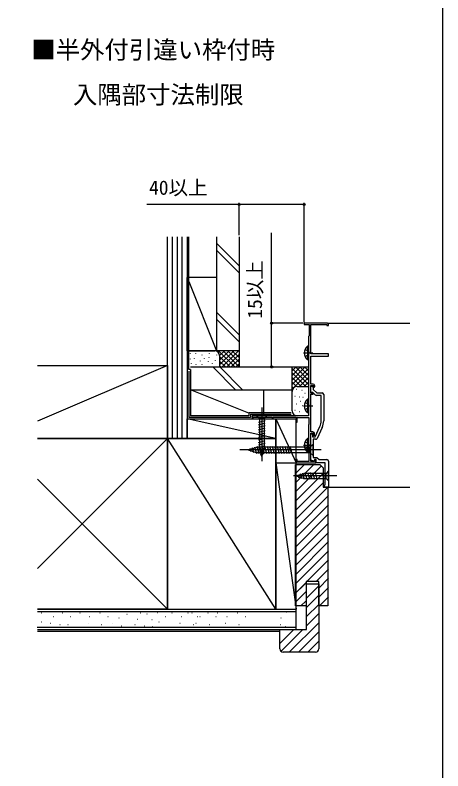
# Model space of a CAD drawing. Units: millimetres, scale not verified. Extents: x -525 to 525, y -786 to 782.
# Drawn here: x 261.9 to 525, y -473.7 to -8.7 of the extents above; entities that cross this region are included whole.
import ezdxf
from ezdxf.enums import TextEntityAlignment as Align

# ---------------------------------------------------------------- set-up
doc = ezdxf.new("R2010")
doc.units = ezdxf.units.MM
doc.header["$LTSCALE"] = 4
for name, color, linetype in [('0-1_TABLE1', 7, 'Continuous'), ('0-3_YKK_11', 7, 'Continuous'), ('0-5_YKK_12', 2, 'Continuous'), ('0-6_YKK_13', 4, 'Continuous'), ('0-7_YKK_D', 6, 'Continuous'), ('0-8_YKK_ZWAK', 7, 'Continuous'), ('0-9_YSS_K', 3, 'Continuous')]:
    doc.layers.add(name, color=color, linetype=linetype)
doc.styles.add('ＭＳ ゴシック', font='')
doc.styles.get('ＭＳ ゴシック').set_extended_font_data('MS Gothic')

msp = doc.modelspace()

# ---------------------------------------------------------------- linework, layer by layer
at = {"layer": '0-3_YKK_11'}
for p, q in [((451.684, -242.198), (451.684, -258.26)), ((450.747, -262.486), (447.653, -269.121))]:
    msp.add_line(p, q, dxfattribs=at)
for points in [[(453.984, -198.198), (439.684, -198.198), (439.684, -199.098), (442.684, -199.098), (442.684, -205.998), (442.484, -206.198), (442.284, -206.398)], [(445.184, -235.798), (443.684, -235.798), (443.684, -218.498), (454.684, -218.498), (454.684, -217.198), (443.684, -217.198), (443.684, -199.098), (453.684, -199.098), (453.684, -199.598), (454.684, -199.598), (454.684, -198.898)], [(442.284, -206.398), (442.284, -255.198), (407.684, -255.198), (407.684, -257.198), (408.384, -257.198), (408.384, -256.098), (419.984, -256.098), (419.984, -257.198), (420.684, -257.198), (420.684, -256.098), (434.684, -256.098), (434.684, -259.198), (435.384, -259.198), (435.384, -256.298), (442.484, -256.298), (442.484, -260.552), (442.384, -260.725), (442.284, -260.898), (442.284, -277.698), (442.384, -277.872), (442.484, -278.045), (442.484, -283.398), (435.384, -283.398), (435.384, -282.198), (434.684, -282.198), (434.684, -284.198), (446.784, -284.198), (446.784, -282.398), (446.084, -282.398), (446.084, -283.298), (443.684, -283.298), (443.684, -265.998), (445.284, -265.998), (445.284, -266.898), (445.784, -267.398), (446.084, -267.098), (446.084, -266.198)], [(445.084, -265.198), (443.684, -265.198), (443.684, -241.998), (445.184, -241.998), (445.184, -241.298), (443.684, -241.298), (443.684, -236.598), (445.384, -236.598), (445.384, -237.198), (445.884, -237.698), (446.184, -237.398), (446.184, -236.798)], [(446.47, -242.405), (445.063, -240.998), (443.684, -240.998), (443.684, -236.998), (444.384, -236.998)], [(445.184, -237.798), (445.184, -238.998), (447.384, -241.198), (450.684, -241.198)], [(450.184, -258.26), (450.184, -242.698), (447.177, -242.698)], [(454.684, -283.198), (454.684, -299.198), (452.184, -299.198), (452.184, -297.698), (452.684, -297.698), (452.684, -284.198), (447.084, -284.198), (447.084, -282.198), (446.084, -282.198), (445.726, -283.183), (443.684, -282.44), (443.684, -268.657), (443.804, -268.473), (443.804, -267.923), (443.684, -267.74), (443.684, -266.398), (444.884, -266.398), (444.884, -268.198), (446.428, -268.198), (449.388, -261.852)], [(446.747, -269.698), (445.184, -269.698), (445.184, -280.798), (447.484, -280.798), (448.884, -282.198), (453.684, -282.198)]]:
    msp.add_lwpolyline(points, dxfattribs=at)
for centre, radius, start, end in [((453.984, -198.898), 0.7, 0.00001, 89.99999), ((444.384, -237.798), 0.8, 0, 89.99998), ((445.184, -236.798), 1, 0.00001, 89.99999), ((450.684, -242.198), 1, 0, 89.99998), ((447.177, -241.698), 1, 225.00001, 270), ((441.684, -258.26), 8.5, 335, 0), ((441.684, -258.26), 10, 335, 0), ((445.084, -266.198), 1, 0.00001, 89.99999), ((446.747, -268.698), 1, 270, 335), ((453.684, -283.198), 1, 0, 89.99998)]:
    msp.add_arc(centre, radius, start, end, dxfattribs=at)
at = {"layer": '0-5_YKK_12'}
for p, q in [((453.987, -198.198), (504.685, -198.199)), ((454.384, -299.198), (504.685, -299.199))]:
    msp.add_line(p, q, dxfattribs=at)
at = {"layer": '0-6_YKK_13'}
for p, q in [((441.775, -212.347), (441.775, -220.847)), ((442.284, -212.347), (441.775, -212.347)), ((442.284, -212.347), (442.284, -220.847)), ((367.684, -218.199), (367.684, -225.399)), ((368.684, -215.199), (384.684, -215.199)), ((369.833, -217.003), (369.833, -216.803)), ((373.001, -217.003), (373.001, -216.803)), ((376.843, -218.005), (376.843, -217.805)), ((381.517, -217.003), (381.517, -216.803)), ((385.684, -215.199), (385.684, -215.371)), ((385.856, -218.005), (385.856, -217.805)), ((387.885, -215.199), (386.903, -216.181)), ((396.998, -225.199), (386.998, -215.199)), ((390.713, -215.199), (387.684, -218.229)), ((396.37, -215.199), (387.684, -223.886)), ((393.542, -215.199), (387.684, -221.057)), ((387.684, -218.199), (387.684, -225.199)), ((399.199, -215.199), (389.199, -225.199)), ((399.684, -225.057), (389.826, -215.199)), ((399.684, -217.543), (392.027, -225.199)), ((399.684, -222.229), (392.654, -215.199)), ((399.684, -219.4), (395.483, -215.199)), ((399.684, -215.199), (399.684, -225.199)), ((439.327, -216.597), (445.004, -216.597)), ((440.188, -214.522), (442.095, -215.452)), ((440.188, -218.672), (442.095, -217.742)), ((442.095, -215.452), (442.703, -216.597)), ((442.095, -217.742), (442.703, -216.597)), ((442.284, -214.597), (442.284, -218.597)), ((369.663, -220.341), (369.663, -220.141)), ((370.331, -223.012), (370.331, -222.812)), ((372.17, -220.007), (372.17, -219.807)), ((375.842, -221.676), (375.842, -221.476)), ((378.39, -220.276), (378.39, -220.076)), ((380.849, -222.01), (380.849, -221.81)), ((381.183, -219.674), (381.183, -219.474)), ((383.358, -223.199), (383.358, -222.999)), ((385.188, -221.343), (385.188, -221.143)), ((394.169, -225.199), (387.684, -218.714)), ((391.341, -225.199), (387.684, -221.543)), ((399.684, -220.371), (394.855, -225.199)), ((442.284, -220.847), (441.775, -220.847)), ((373.335, -223.679), (373.335, -223.479)), ((376.929, -223.983), (376.929, -223.783)), ((388.512, -225.199), (387.684, -224.371)), ((399.684, -223.199), (397.684, -225.199)), ((440.313, -225.199), (432.284, -233.229)), ((432.284, -225.199), (442.284, -225.199)), ((437.485, -225.199), (432.284, -230.4)), ((434.656, -225.199), (432.284, -227.572)), ((442.284, -226.057), (432.284, -236.057)), ((442.284, -236.057), (432.284, -226.057)), ((432.284, -240.199), (432.284, -227.199)), ((442.284, -233.229), (434.254, -225.199)), ((442.284, -230.4), (437.083, -225.199)), ((442.284, -227.572), (439.911, -225.199)), ((440.598, -237.199), (432.284, -228.886)), ((442.284, -228.886), (432.284, -238.886)), ((437.769, -237.199), (432.284, -231.714)), ((442.284, -231.714), (436.799, -237.199)), ((434.958, -237.217), (432.284, -234.543)), ((442.284, -234.543), (439.609, -237.217)), ((433.079, -238.166), (432.284, -237.371)), ((432.284, -252.199), (432.284, -240.199)), ((435.089, -239.027), (434.889, -239.027)), ((435.284, -237.199), (442.284, -237.199)), ((438.427, -239.695), (438.227, -239.695)), ((440.283, -241.526), (440.083, -241.526)), ((434.088, -243.367), (433.888, -243.367)), ((436.758, -243.701), (436.558, -243.701)), ((439.095, -244.034), (438.895, -244.034)), ((441.775, -244.948), (441.775, -253.448)), ((442.284, -244.948), (441.775, -244.948)), ((442.284, -244.948), (442.284, -253.448)), ((413.682, -250.196), (413.682, -283.109)), ((413.682, -250.198), (413.682, -283.111)), ((435.089, -248.04), (434.889, -248.04)), ((437.361, -246.494), (437.161, -246.494)), ((438.761, -249.042), (438.561, -249.042)), ((439.327, -249.198), (445.004, -249.198)), ((442.284, -247.198), (442.284, -251.198)), ((416.782, -255.196), (410.582, -255.196)), ((410.582, -255.196), (412.132, -256.746)), ((416.782, -255.198), (410.582, -255.198)), ((410.582, -255.198), (412.132, -256.748)), ((416.782, -255.196), (415.232, -256.746)), ((416.782, -255.198), (415.232, -256.748)), ((434.088, -251.882), (433.888, -251.882)), ((441.984, -255.199), (435.284, -255.199)), ((437.092, -252.713), (436.892, -252.713)), ((442.284, -253.448), (441.775, -253.448)), ((411.582, -259.173), (415.782, -258.047)), ((411.582, -259.175), (415.782, -258.049)), ((411.582, -260.726), (415.782, -259.6)), ((411.582, -260.728), (415.782, -259.602)), ((412.132, -256.746), (412.132, -275.28)), ((415.232, -256.746), (412.132, -256.746)), ((412.132, -256.748), (412.132, -275.282)), ((415.232, -256.748), (412.132, -256.748)), ((415.232, -275.28), (415.232, -256.746)), ((415.232, -275.282), (415.232, -256.748)), ((411.582, -262.279), (415.782, -261.153)), ((411.582, -262.281), (415.782, -261.155)), ((411.582, -263.831), (415.782, -262.706)), ((411.582, -263.834), (415.782, -262.708)), ((411.582, -265.384), (415.782, -264.259)), ((411.582, -265.386), (415.782, -264.261)), ((411.582, -266.937), (415.782, -265.812)), ((411.582, -266.939), (415.782, -265.814)), ((411.582, -268.49), (415.782, -267.365)), ((411.582, -268.492), (415.782, -267.367)), ((411.582, -270.043), (415.782, -268.918)), ((411.582, -270.045), (415.782, -268.92)), ((441.775, -269.148), (441.775, -277.648)), ((442.284, -269.148), (441.775, -269.148)), ((442.284, -269.148), (442.284, -277.648)), ((410.626, -273.905), (411.857, -278.497)), ((411.582, -271.596), (415.782, -270.471)), ((411.582, -271.598), (415.782, -270.473)), ((411.582, -273.149), (415.782, -272.024)), ((411.582, -273.151), (415.782, -272.026)), ((411.582, -274.702), (415.782, -273.576)), ((411.582, -274.704), (415.782, -273.579)), ((412.177, -273.897), (413.409, -278.497)), ((413.73, -273.897), (414.962, -278.497)), ((415.283, -273.897), (416.515, -278.497)), ((416.836, -273.897), (418.068, -278.497)), ((418.389, -273.897), (419.621, -278.497)), ((419.941, -273.897), (421.174, -278.497)), ((421.494, -273.897), (422.727, -278.497)), ((423.047, -273.897), (424.28, -278.497)), ((424.6, -273.897), (425.833, -278.497)), ((426.153, -273.897), (427.386, -278.497)), ((427.706, -273.897), (428.939, -278.497)), ((429.259, -273.897), (430.492, -278.497)), ((430.812, -273.897), (432.044, -278.497)), ((439.327, -273.398), (445.004, -273.398)), ((442.284, -271.398), (442.284, -275.398)), ((445.184, -272.697), (443.434, -274.447)), ((445.184, -279.697), (445.184, -272.697)), ((450.184, -276.197), (400.184, -276.197)), ((405.184, -276.197), (410.734, -274.447)), ((405.184, -276.197), (410.734, -277.947)), ((406.33, -275.259), (406.879, -277.309)), ((407.762, -274.808), (408.575, -277.843)), ((409.194, -274.356), (410.272, -278.378)), ((443.434, -274.447), (410.734, -274.447)), ((443.434, -277.947), (410.734, -277.947)), ((411.841, -276.185), (415.782, -275.129)), ((411.841, -276.188), (415.782, -275.131)), ((413.682, -280.196), (412.132, -275.28)), ((413.682, -280.198), (412.132, -275.282)), ((412.292, -277.617), (415.329, -276.804)), ((412.292, -277.619), (415.329, -276.806)), ((412.744, -279.049), (414.794, -278.5)), ((412.744, -279.051), (414.794, -278.502)), ((413.682, -280.196), (415.232, -275.28)), ((413.682, -280.198), (415.232, -275.282)), ((442.284, -277.648), (441.775, -277.648)), ((443.434, -277.947), (443.434, -274.447)), ((445.184, -279.697), (443.434, -277.947)), ((459.684, -292.197), (433.197, -292.197)), ((434.684, -292.197), (439.6, -290.647)), ((434.684, -292.197), (439.6, -293.747)), ((435.831, -291.259), (436.38, -293.309)), ((437.263, -290.808), (438.076, -293.844)), ((438.695, -290.356), (439.751, -294.297)), ((453.134, -290.647), (439.6, -290.647)), ((440.178, -290.097), (441.304, -294.297)), ((441.731, -290.097), (442.857, -294.297)), ((443.284, -290.097), (444.41, -294.297)), ((444.837, -290.097), (445.962, -294.297)), ((446.39, -290.097), (447.515, -294.297)), ((454.684, -289.097), (453.134, -290.647)), ((453.134, -293.747), (453.134, -290.647)), ((454.684, -295.297), (454.684, -289.097)), ((439.6, -293.747), (453.134, -293.747)), ((454.684, -295.297), (453.134, -293.747))]:
    msp.add_line(p, q, dxfattribs=at)
for points in [[(440.188, -247.123), (442.095, -248.053), (442.703, -249.198)], [(440.188, -251.273), (442.095, -250.343), (442.703, -249.198)], [(440.188, -271.323), (442.095, -272.253), (442.703, -273.398)], [(440.188, -275.473), (442.095, -274.543), (442.703, -273.398)]]:
    msp.add_lwpolyline(points, dxfattribs=at)
for centre, radius, start, end in [((445.315, -216.597), 5.531, 129.79413, 230.20587), ((384.684, -218.199), 3, 0, 90), ((435.284, -240.199), 3, 90, 180), ((445.315, -249.198), 5.531, 129.79413, 230.20587), ((435.284, -252.199), 3, 180, 270), ((445.315, -273.398), 5.531, 129.79413, 230.20587)]:
    msp.add_arc(centre, radius, start, end, dxfattribs=at)
at = {"layer": '0-7_YKK_D'}
for p, q in [((399.684, -144.199), (399.684, -124.199)), ((439.684, -197.648), (439.684, -124.199)), ((439.134, -198.198), (418.684, -198.198))]:
    msp.add_line(p, q, dxfattribs=at)
for points in [[(439.684, -125.199), (399.684, -125.199), (342.884, -125.199)], [(419.684, -225.199), (419.684, -198.198), (419.684, -142.626)]]:
    msp.add_lwpolyline(points, dxfattribs=at)
for centre in [(399.684, -125.199), (439.684, -125.199), (419.684, -198.198), (419.684, -225.199)]:
    msp.add_circle(centre, 0.637, dxfattribs=at)
at = {"layer": '0-8_YKK_ZWAK'}
msp.add_lwpolyline([(-525, -786.2), (525, -786.2), (525, 743.8)], dxfattribs=at)
at = {"layer": '0-9_YSS_K'}
for p, q in [((355.684, -269.199), (355.684, -145.199)), ((355.684, -269.199), (355.684, -145.199)), ((358.684, -269.199), (358.684, -145.199)), ((361.684, -269.199), (361.684, -145.199)), ((364.684, -269.199), (364.684, -145.199)), ((367.684, -145.199), (367.684, -269.198)), ((368.684, -226.699), (368.684, -145.199)), ((385.684, -145.199), (385.684, -215.199)), ((399.684, -145.199), (399.684, -215.199)), ((399.684, -163.062), (385.684, -149.062)), ((399.684, -167.305), (385.684, -153.305)), ((367.684, -215.199), (367.684, -170.199)), ((385.684, -170.199), (368.684, -170.199)), ((385.684, -170.199), (385.684, -215.199)), ((368.684, -172.699), (385.684, -215.199)), ((399.684, -205.488), (385.684, -191.488)), ((399.684, -209.731), (385.684, -195.731)), ((385.684, -215.199), (368.684, -215.199)), ((399.684, -215.199), (385.684, -215.199)), ((355.684, -224.199), (275.684, -258.485)), ((369.684, -226.699), (368.684, -226.699)), ((368.684, -227.699), (368.684, -256.199)), ((369.684, -225.199), (432.284, -225.199)), ((369.684, -226.699), (369.684, -255.199)), ((383.499, -225.199), (397.499, -239.199)), ((401.742, -239.199), (387.742, -225.199)), ((432.284, -239.199), (432.284, -225.199)), ((369.684, -239.199), (432.284, -239.199)), ((369.684, -239.199), (369.684, -255.199)), ((414.684, -239.199), (414.684, -255.199)), ((405.684, -255.199), (369.684, -255.199)), ((405.684, -253.199), (431.684, -253.199)), ((405.684, -253.199), (405.684, -255.199)), ((406.684, -254.199), (431.684, -254.199)), ((406.684, -254.199), (406.684, -256.199)), ((367.684, -257.198), (422.184, -257.198)), ((422.184, -269.199), (367.684, -257.198)), ((367.684, -269.198), (367.684, -257.198)), ((406.684, -256.199), (368.684, -256.199)), ((422.184, -257.198), (422.184, -269.199)), ((422.184, -257.198), (434.684, -257.198)), ((422.184, -284.198), (422.184, -257.198)), ((275.684, -269.199), (355.683, -269.199)), ((355.684, -269.199), (275.684, -349.199)), ((355.683, -374.199), (355.684, -269.199)), ((367.684, -269.198), (355.684, -269.199)), ((422.184, -374.199), (355.684, -269.199)), ((355.684, -269.199), (422.184, -269.199)), ((422.184, -269.199), (367.684, -269.198)), ((422.184, -269.199), (422.184, -374.199)), ((422.184, -374.199), (422.184, -284.198)), ((422.184, -284.198), (434.687, -374.199)), ((422.184, -284.198), (434.684, -284.198)), ((422.184, -284.198), (434.684, -284.198)), ((434.687, -374.199), (434.684, -284.198)), ((445.519, -285.199), (434.685, -296.033)), ((439.862, -285.199), (434.685, -290.376)), ((450.43, -285.945), (434.685, -301.69)), ((451.685, -290.347), (434.685, -307.347)), ((355.684, -374.199), (275.684, -294.199)), ((451.685, -296.004), (434.685, -313.004)), ((454.146, -299.199), (434.685, -318.66)), ((454.685, -304.317), (434.685, -324.317)), ((454.685, -309.974), (434.685, -329.974)), ((454.685, -315.631), (434.685, -335.631)), ((454.685, -321.288), (434.685, -341.288)), ((454.685, -326.945), (434.685, -346.945)), ((454.685, -332.601), (434.685, -352.601)), ((454.685, -338.258), (434.685, -358.258)), ((454.685, -343.915), (441.401, -357.199)), ((454.685, -349.572), (447.058, -357.199)), ((440.685, -357.915), (434.685, -363.915)), ((454.685, -355.229), (448.685, -361.229)), ((440.259, -358.699), (437.185, -361.773)), ((441.185, -367.43), (448.685, -359.93)), ((448.685, -358.699), (448.685, -398.699)), ((454.685, -360.886), (448.685, -366.886)), ((440.685, -363.572), (434.685, -369.572)), ((441.185, -373.087), (448.685, -365.587)), ((454.685, -366.543), (449.028, -372.199)), ((440.685, -369.229), (437.715, -372.199)), ((441.185, -378.744), (448.685, -371.244)), ((275.684, -374.199), (434.687, -374.199)), ((275.684, -375.699), (434.687, -375.699)), ((349.702, -376.419), (349.502, -376.419)), ((355.683, -374.199), (434.687, -374.199)), ((355.683, -374.199), (422.184, -374.199)), ((429.003, -376.029), (428.803, -376.029)), ((434.687, -386.699), (434.687, -374.199)), ((278.065, -376.765), (277.865, -376.765)), ((285.483, -378.914), (285.283, -378.914)), ((291.252, -376.765), (291.052, -376.765)), ((296.197, -378.914), (295.997, -378.914)), ((301.966, -376.765), (301.766, -376.765)), ((307.735, -378.914), (307.535, -378.914)), ((314.26, -376.765), (314.06, -376.765)), ((319.205, -378.914), (319.005, -378.914)), ((325.798, -379.738), (325.598, -379.738)), ((330.743, -377.589), (330.543, -377.589)), ((337.336, -380.562), (337.136, -380.562)), ((338.985, -376.765), (338.785, -376.765)), ((343.076, -377.198), (342.876, -377.198)), ((346.194, -380.817), (345.994, -380.817)), ((354.644, -378.914), (354.444, -378.914)), ((358.443, -376.765), (358.243, -376.765)), ((364.213, -378.914), (364.013, -378.914)), ((368.25, -376.765), (368.05, -376.765)), ((370.737, -376.765), (370.537, -376.765)), ((374.019, -378.914), (373.819, -378.914)), ((375.682, -378.914), (375.482, -378.914)), ((380.544, -376.765), (380.344, -376.765)), ((385.488, -378.914), (385.288, -378.914)), ((386.591, -376.765), (386.391, -376.765)), ((392.36, -378.914), (392.16, -378.914)), ((398.885, -376.765), (398.685, -376.765)), ((403.83, -378.914), (403.63, -378.914)), ((425.495, -379.647), (425.295, -379.647)), ((441.185, -384.4), (448.685, -376.9)), ((275.593, -385.507), (275.393, -385.507)), ((275.684, -385.199), (434.687, -385.199)), ((278.065, -382.21), (277.865, -382.21)), ((283.834, -383.034), (283.634, -383.034)), ((289.604, -383.858), (289.404, -383.858)), ((294.549, -383.858), (294.349, -383.858)), ((298.669, -385.507), (298.469, -385.507)), ((306.911, -383.034), (306.711, -383.034)), ((315.084, -383.858), (314.884, -383.858)), ((321.677, -383.034), (321.477, -383.034)), ((327.446, -384.683), (327.246, -384.683)), ((335.688, -383.858), (335.488, -383.858)), ((341.457, -384.683), (341.257, -384.683)), ((346.384, -385.104), (346.184, -385.104)), ((350.523, -382.21), (350.323, -382.21)), ((352.995, -385.507), (352.795, -385.507)), ((363.388, -383.034), (363.188, -383.034)), ((371.561, -383.858), (371.361, -383.858)), ((373.195, -383.034), (372.995, -383.034)), ((381.368, -383.858), (381.168, -383.858)), ((391.536, -383.034), (391.336, -383.034)), ((399.709, -383.858), (399.509, -383.858)), ((425.268, -383.858), (425.068, -383.858)), ((428.224, -385.104), (428.024, -385.104)), ((430.543, -400.699), (448.685, -382.557)), ((275.684, -386.699), (434.687, -386.699)), ((275.684, -387.699), (424.685, -387.699)), ((424.685, -395.244), (433.229, -386.699)), ((425.375, -400.211), (438.886, -386.699)), ((436.2, -400.699), (448.685, -388.214)), ((441.857, -400.699), (448.685, -393.871)), ((446.685, -400.699), (426.685, -400.699))]:
    msp.add_line(p, q, dxfattribs=at)
for points in [[(275.684, -224.199), (355.684, -224.199), (355.684, -269.199), (275.684, -269.199)], [(405.684, -253.599), (369.684, -239.199), (414.684, -239.199)], [(422.184, -257.198), (434.684, -284.198), (434.684, -257.198)], [(275.684, -269.199), (355.684, -269.199), (355.684, -374.199), (275.684, -374.199)], [(424.685, -398.699), (424.685, -386.699), (441.185, -386.699), (441.185, -358.699), (448.685, -358.699)]]:
    msp.add_lwpolyline(points, dxfattribs=at)
msp.add_lwpolyline([(434.285, -372.2), (434.285, -285.2), (449.285, -285.2), (451.285, -287.2), (451.285, -299.2), (454.285, -299.2), (454.285, -372.2), (448.685, -372.2), (448.685, -357.2), (440.985, -357.2), (440.985, -372.2)], close=True, dxfattribs=at)
for centre, radius, start, end in [((348.184, -171.699), 7.5, 359.8952, 0.1048), ((426.685, -398.699), 2, 180.00002, 270), ((446.685, -398.699), 2, 270, 359.99998)]:
    msp.add_arc(centre, radius, start, end, dxfattribs=at)

# ---------------------------------------------------------------- texts
at = {"layer": '0-1_TABLE1', "style": 'ＭＳ ゴシック'}
for s, p in [('■半外付引違い枠付時', (271.847, -38.842)), ('   入隅部寸法制限', (275, -66.484))]:
    msp.add_text(s, height=11, dxfattribs=at).set_placement(p, align=Align.BOTTOM_LEFT)
at = {"layer": '0-7_YKK_D', "style": 'ＭＳ ゴシック'}
msp.add_text('40以上', height=8.798, dxfattribs=at).set_placement((344.27, -121.904), align=Align.BOTTOM_LEFT)
msp.add_text('15以上', height=8.798, rotation=90, dxfattribs=at).set_placement((416.388, -195.489), align=Align.BOTTOM_LEFT)

doc.saveas('drawing.dxf')
